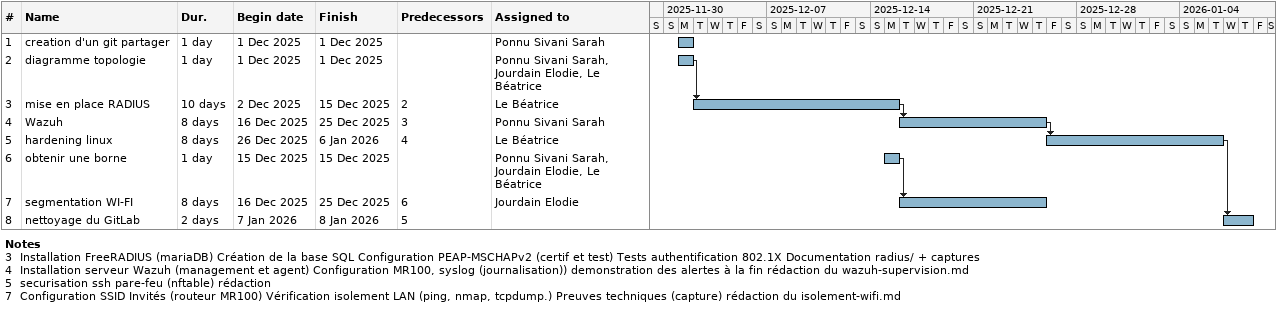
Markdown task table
| ID | Task | Duration | Start | Finish | Predecessors | Resources |
|---|---|---|---|---|---|---|
| 1 | creation d'un git partager | 1d | 2025-12-01 | 2025-12-01 |  | Ponnu Sivani Sarah |
| 2 | diagramme topologie | 1d | 2025-12-01 | 2025-12-01 |  | Ponnu Sivani Sarah, Jourdain Elodie, Le Béatrice |
| 3 | mise en place RADIUS | 10d | 2025-12-02 | 2025-12-15 | 2 | Le Béatrice |
| 4 | Wazuh | 8d | 2025-12-16 | 2025-12-25 | 3 | Ponnu Sivani Sarah |
| 5 | hardening linux | 8d | 2025-12-26 | 2026-01-06 | 4 | Le Béatrice |
| 6 | obtenir une borne | 1d | 2025-12-15 | 2025-12-15 |  | Ponnu Sivani Sarah, Jourdain Elodie, Le Béatrice |
| 7 | segmentation WI-FI | 8d | 2025-12-16 | 2025-12-25 | 6 | Jourdain Elodie |
| 8 | nettoyage du GitLab | 2d | 2026-01-07 | 2026-01-08 | 5 |  |

Notes
- 3: Installation FreeRADIUS (mariaDB) Création de la base SQL Configuration PEAP-MSCHAPv2 (certif et test) Tests authentification 802.1X Documentation radius/ + captures
- 4: Installation serveur Wazuh (management et agent) Configuration MR100, syslog (journalisation)) demonstration des alertes à la fin rédaction du wazuh-supervision.md
- 5: securisation ssh pare-feu (nftable) rédaction
- 7: Configuration SSID Invités (routeur MR100) Vérification isolement LAN (ping, nmap, tcpdump.) Preuves techniques (capture) rédaction du isolement-wifi.md
